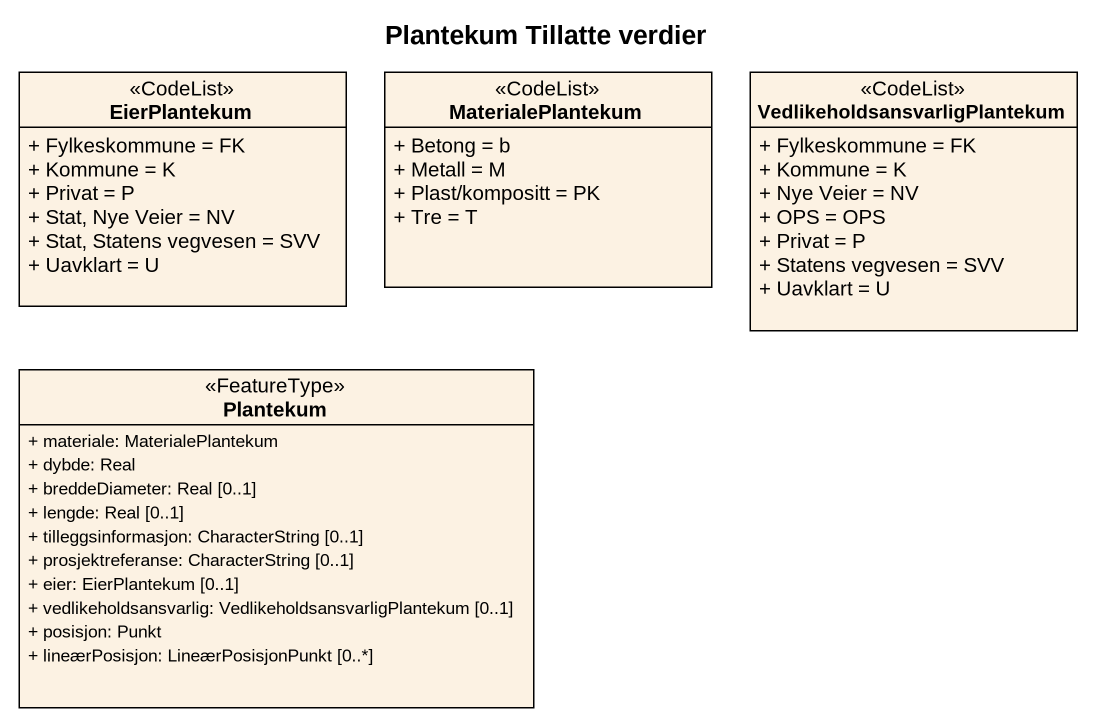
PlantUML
@startuml
title Plantekum Tillatte verdier
hide circle
hide empty members
skinparam classAttributeIconSize 0
class EierPlantekum <<CodeList>> {
  + Fylkeskommune = FK
  + Kommune = K
  + Privat = P
  + Stat, Nye Veier = NV
  + Stat, Statens vegvesen = SVV
  + Uavklart = U
}
class MaterialePlantekum <<CodeList>> {
  + Betong = b
  + Metall = M
  + Plast/kompositt = PK
  + Tre = T
}
class "VedlikeholdsansvarligPlantekum" as VedlikeholdsansvarligPlantek <<CodeList>> {
  + Fylkeskommune = FK
  + Kommune = K
  + Nye Veier = NV
  + OPS = OPS
  + Privat = P
  + Statens vegvesen = SVV
  + Uavklart = U
}
class Plantekum <<FeatureType>> {
  + materiale: MaterialePlantekum
  + dybde: Real
  + breddeDiameter: Real [0..1]
  + lengde: Real [0..1]
  + tilleggsinformasjon: CharacterString [0..1]
  + prosjektreferanse: CharacterString [0..1]
  + eier: EierPlantekum [0..1]
  + vedlikeholdsansvarlig: VedlikeholdsansvarligPlantekum [0..1]
  + posisjon: Punkt
  + lineærPosisjon: LineærPosisjonPunkt [0..*]
}
@enduml
